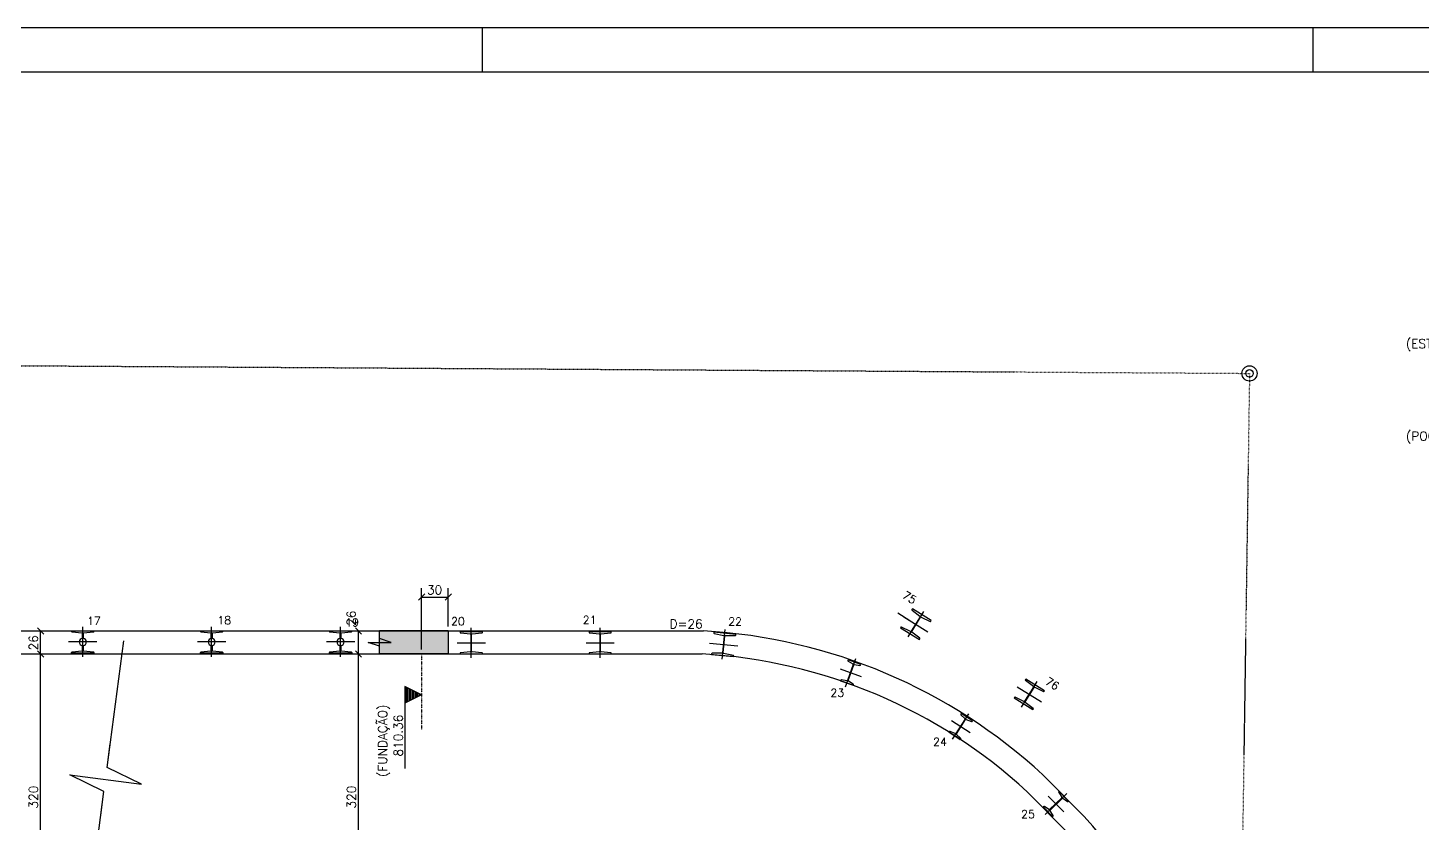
# Model space of a CAD drawing. Extents: x 1476 to 8419, y 491 to 3991.
# Drawn here: x 4520 to 6089, y 3095 to 3991 of the extents above; entities that cross this region are included whole.
import ezdxf

# ---------------------------------------------------------------- set-up
doc = ezdxf.new("R2010")
doc.units = 0
doc.header["$MEASUREMENT"] = 0
doc.linetypes.add('ESTILO_TQS_0003', pattern=[1.5, 0.5, -0.4, 0.1, -0.5])
doc.linetypes.add('ESTILO_TQS_0004', pattern=[2, 0.5, -0.4, 0.1, -0.4, 0.1, -0.5])
for name, color, linetype in [('1', 1, 'CONTINUOUS'), ('2', 2, 'CONTINUOUS'), ('3', 3, 'CONTINUOUS'), ('6', 6, 'CONTINUOUS'), ('8', 8, 'CONTINUOUS'), ('9', 9, 'CONTINUOUS')]:
    doc.layers.add(name, color=color, linetype=linetype)
doc.styles.get("Standard").update_dxf_attribs({"font": 'ROMANS.SHX'})

msp = doc.modelspace()

# ---------------------------------------------------------------- linework, layer by layer
at = {"layer": '1', "linetype": 'Continuous'}
for p, q in [((2135.243498, 3311.858), (5280.567632, 3311.858)), ((2135.172214, 3285.858), (5279.108891, 3285.858)), ((5662.294441, 3149.696831), (5708.815832, 3102.731489)), ((5644.642879, 3130.606981), (5689.556938, 3085.264521))]:
    msp.add_line(p, q, dxfattribs=at)
msp.add_lwpolyline([(1475.633857, 490.679532), (8419.37979, 490.679532), (8419.37979, 3990.679532), (1475.633857, 3990.679532), (1475.633857, 490.679532)], dxfattribs=at)
for centre, radius, start, end in [((5245.503539, 2698.944899), 613.915271, 47.241769, 86.72574), ((5245.503539, 2698.944899), 587.915271, 47.241769, 86.722948), ((5254.299387, 2690.505094), 613.608833, 359.846204, 42.206644)]:
    msp.add_arc(centre, radius, start, end, dxfattribs=at)
at = {"layer": '2', "linetype": 'ESTILO_TQS_0003'}
for p, q in [((2668.026003, 3621.928393), (5894.646242, 3601.69005)), ((5894.646242, 3601.69005), (5872.187999, 2084.859749))]:
    msp.add_line(p, q, dxfattribs=at)
at = {"layer": '2', "linetype": 'Continuous'}
for p, q in [((4959.824908, 3346.40884), (4966.895975, 3353.479908)), ((4989.824908, 3346.40884), (4996.895975, 3353.479908)), ((4538.230375, 3308.322466), (4531.159307, 3315.393534)), ((4895.906083, 3308.322466), (4888.835015, 3315.393534)), ((4538.230375, 3282.322466), (4531.159307, 3289.393534)), ((4538.230375, 3282.322466), (4531.159307, 3289.393534)), ((4895.906083, 3282.322466), (4888.835015, 3289.393534)), ((4895.906083, 3282.322466), (4888.835015, 3289.393534))]:
    msp.add_line(p, q, dxfattribs=at)
at = {"layer": '3', "linetype": 'Continuous'}
for p, q in [((5031.388357, 3990.679532), (5031.388357, 3940.680032)), ((5965.872465, 3990.679532), (5965.872465, 3940.680032)), ((4944.610432, 3249.35076), (4944.610432, 3157.069078)), ((4963.360441, 3239.97576), (4944.610432, 3249.35076)), ((4946.282647, 3231.43684), (4946.282647, 3248.514698)), ((4947.954807, 3232.272939), (4947.954807, 3247.678599)), ((4949.627004, 3233.109037), (4949.627004, 3246.842537)), ((4963.360441, 3239.97576), (4944.610432, 3230.600742)), ((4951.299164, 3233.945099), (4951.299164, 3246.006439)), ((4952.971325, 3234.781197), (4952.971361, 3245.170341)), ((4954.643521, 3235.617296), (4954.643521, 3244.334278)), ((4956.315727, 3236.453394), (4956.315691, 3243.49818)), ((4957.987932, 3237.289492), (4957.987887, 3242.662082)), ((4959.660093, 3238.12559), (4959.660093, 3241.825984)), ((4961.332253, 3238.961653), (4961.332253, 3240.989868))]:
    msp.add_line(p, q, dxfattribs=at)
at = {"layer": '3', "linetype": 'ESTILO_TQS_0004'}
msp.add_line((4963.360441, 3285.858), (4963.360441, 3200.787316), dxfattribs=at)
at = {"layer": '3', "linetype": 'Continuous'}
for radius in [8.5536, 4.233047]:
    msp.add_circle((5894.646242, 3601.69005), radius, dxfattribs=at)
at = {"layer": '6', "linetype": 'Continuous'}
for p, q in [((5505.885563, 3327.694003), (5532.94221, 3310.951269)), ((5510.547974, 3304.995116), (5528.279799, 3333.650156)), ((5524.059915, 3327.578534), (5514.099228, 3311.481833)), ((5514.76846, 3311.06771), (5524.728545, 3327.163439)), ((5515.361961, 3336.529666), (5514.965158, 3335.888422)), ((5515.055553, 3335.116741), (5523.968917, 3328.349243)), ((5536.620917, 3323.374561), (5515.361961, 3336.529666)), ((5525.459478, 3327.42688), (5535.49318, 3322.469876)), ((4569.691136, 3311.10827), (4569.691136, 3311.862357)), ((4569.691136, 3311.862357), (4594.691136, 3311.862357)), ((4581.314705, 3309.435083), (4570.174067, 3310.499631)), ((4582.191136, 3282.513552), (4582.191136, 3316.211162)), ((4594.208205, 3310.499631), (4583.067567, 3309.435083)), ((4594.691136, 3311.862357), (4594.691136, 3311.10827)), ((4714.691136, 3311.109715), (4714.691136, 3311.863803)), ((4714.691136, 3311.863803), (4739.691136, 3311.863803)), ((4726.314705, 3309.436529), (4715.174067, 3310.501076)), ((4727.191136, 3282.514998), (4727.191136, 3316.212608)), ((4739.208205, 3310.501076), (4728.067567, 3309.436529)), ((4739.691136, 3311.863803), (4739.691136, 3311.109715)), ((4859.691136, 3311.111161), (4859.691136, 3311.865248)), ((4859.691136, 3311.865248), (4884.691136, 3311.865248)), ((4871.314705, 3309.437974), (4860.174067, 3310.502522)), ((4872.191136, 3282.516443), (4872.191136, 3316.214053)), ((4884.208205, 3310.502522), (4873.067567, 3309.437974)), ((4884.691136, 3311.865248), (4884.691136, 3311.111161)), ((4993.360441, 3311.858), (4916.127889, 3311.858)), ((4993.360441, 3311.858), (4993.360441, 3285.858)), ((5031.690986, 3310.884142), (5006.690986, 3310.884142)), ((5006.690986, 3310.884142), (5006.690986, 3310.130055)), ((5007.173917, 3309.521416), (5018.314555, 3308.456868)), ((5019.190986, 3281.535337), (5019.190986, 3315.232947)), ((5020.067417, 3308.456868), (5031.208055, 3309.521416)), ((5031.690986, 3310.130055), (5031.690986, 3310.884142)), ((5176.690986, 3310.885587), (5151.690986, 3310.885587)), ((5151.690986, 3310.885587), (5151.690986, 3310.1315)), ((5152.173917, 3309.522861), (5163.314555, 3308.458313)), ((5164.190986, 3281.536782), (5164.190986, 3315.234392)), ((5165.067417, 3308.458313), (5176.208055, 3309.522861)), ((5176.690986, 3310.1315), (5176.690986, 3310.885587)), ((5291.995691, 3310.278182), (5291.919817, 3309.527921)), ((5316.868824, 3307.762776), (5291.995691, 3310.278182)), ((5301.479291, 3279.82061), (5304.869817, 3313.347215)), ((5502.60366, 3315.911955), (5502.206856, 3315.270711)), ((5502.206856, 3315.270711), (5523.465812, 3302.115605)), ((5513.368295, 3311.218392), (5503.334592, 3316.175396)), ((5523.772219, 3303.528531), (5514.858856, 3310.296028)), ((5536.224113, 3322.733317), (5536.620917, 3323.374561)), ((4598.100105, 3299.362357), (4566.282166, 3299.362357)), ((4581.797636, 3303.343991), (4581.797636, 3308.826444)), ((4581.797636, 3289.89827), (4581.797636, 3295.380722)), ((4582.584636, 3295.380722), (4582.584636, 3289.89827)), ((4743.100105, 3299.363803), (4711.282166, 3299.363803)), ((4726.797636, 3303.345437), (4726.797636, 3308.82789)), ((4726.797636, 3289.899715), (4726.797636, 3295.382168)), ((4727.584636, 3295.382168), (4727.584636, 3289.899715)), ((4888.100105, 3299.365248), (4856.282166, 3299.365248)), ((4871.797636, 3303.346883), (4871.797636, 3308.829335)), ((4871.797636, 3289.901161), (4871.797636, 3295.383614)), ((4872.584636, 3295.383614), (4872.584636, 3289.901161)), ((5003.282016, 3298.384142), (5035.099956, 3298.384142)), ((5018.797486, 3307.849372), (5018.797486, 3288.920055)), ((5019.584486, 3288.920055), (5019.584486, 3307.848229)), ((5148.282016, 3298.385587), (5180.099956, 3298.385587)), ((5163.797486, 3307.850818), (5163.797486, 3288.9215)), ((5164.584486, 3288.9215), (5164.584486, 3307.849675)), ((5287.346318, 3298.184613), (5319.002791, 3294.983212)), ((5292.339059, 3308.87378), (5303.316051, 3306.693706)), ((5303.735407, 3306.040702), (5301.830811, 3287.207445)), ((5302.613817, 3287.12826), (5304.518298, 3305.96038)), ((5305.060017, 3306.517339), (5316.251231, 3306.455556)), ((5316.79295, 3307.012516), (5316.868824, 3307.762776)), ((5523.465812, 3302.115605), (5523.862615, 3302.756849)), ((4569.691136, 3286.862357), (4569.691136, 3287.616444)), ((4594.691136, 3286.862357), (4569.691136, 3286.862357)), ((4570.174067, 3288.225083), (4581.314705, 3289.289631)), ((4583.067567, 3289.289631), (4594.208205, 3288.225083)), ((4594.691136, 3287.616444), (4594.691136, 3286.862357)), ((4714.691136, 3286.863803), (4714.691136, 3287.61789)), ((4739.691136, 3286.863803), (4714.691136, 3286.863803)), ((4715.174067, 3288.226529), (4726.314705, 3289.291076)), ((4728.067567, 3289.291076), (4739.208205, 3288.226529)), ((4739.691136, 3287.61789), (4739.691136, 3286.863803)), ((4859.691136, 3286.865248), (4859.691136, 3287.619335)), ((4884.691136, 3286.865248), (4859.691136, 3286.865248)), ((4860.174067, 3288.227974), (4871.314705, 3289.292522)), ((4873.067567, 3289.292522), (4884.208205, 3288.227974)), ((4884.691136, 3287.619335), (4884.691136, 3286.865248)), ((4993.360441, 3285.858), (4916.127889, 3285.858)), ((5006.690986, 3286.638229), (5006.690986, 3285.884142)), ((5006.690986, 3285.884142), (5031.690986, 3285.884142)), ((5018.314555, 3288.311416), (5007.173917, 3287.246868)), ((5031.208055, 3287.246868), (5020.067417, 3288.311416)), ((5031.690986, 3285.884142), (5031.690986, 3286.638229)), ((5151.690986, 3286.639675), (5151.690986, 3285.885587)), ((5151.690986, 3285.885587), (5176.690986, 3285.885587)), ((5163.314555, 3288.312861), (5152.173917, 3287.248313)), ((5176.208055, 3287.248313), (5165.067417, 3288.312861)), ((5176.690986, 3285.885587), (5176.690986, 3286.639675)), ((5289.556159, 3286.155309), (5289.480285, 3285.405049)), ((5289.480285, 3285.405049), (5314.353418, 3282.889643)), ((5301.289091, 3286.650485), (5290.097878, 3286.712269)), ((5314.01005, 3284.294045), (5303.033058, 3286.474119)), ((5314.353418, 3282.889643), (5314.429291, 3283.639904)), ((5440.331334, 3249.028531), (5451.72563, 3280.741288)), ((5443.178095, 3279.191401), (5442.923113, 3278.481731)), ((5457.33221, 3274.105871), (5443.178095, 3279.191401)), ((5434.256314, 3269.114613), (5457.800649, 3260.655206)), ((5448.858673, 3273.925676), (5442.458033, 3256.111331)), ((5443.171797, 3277.745647), (5448.609602, 3274.660684)), ((5443.198677, 3255.84522), (5449.59893, 3273.658489)), ((5450.259217, 3274.067982), (5456.416941, 3272.986707)), ((5457.077228, 3273.396201), (5457.33221, 3274.105871)), ((5434.979736, 3256.373619), (5434.724753, 3255.663949)), ((5434.724753, 3255.663949), (5448.878869, 3250.578418)), ((5441.797746, 3255.701837), (5435.640022, 3256.783112)), ((5448.885167, 3252.024173), (5443.447362, 3255.109135)), ((5448.878869, 3250.578418), (5449.133851, 3251.288088)), ((5633.440058, 3248.764599), (5660.496705, 3232.021865)), ((5638.102469, 3226.065712), (5655.834294, 3254.720752)), ((5651.61441, 3248.64913), (5641.653723, 3232.552429)), ((5642.322955, 3232.138306), (5652.28304, 3248.234035)), ((5642.916456, 3257.600263), (5642.519653, 3256.959018)), ((5642.610049, 3256.187337), (5651.523412, 3249.419839)), ((5664.175412, 3244.445157), (5642.916456, 3257.600263)), ((5653.013973, 3248.497476), (5663.047676, 3243.540472)), ((5630.158155, 3236.982551), (5629.761351, 3236.341307)), ((5629.761351, 3236.341307), (5651.020307, 3223.186201)), ((5640.92279, 3232.288988), (5630.889088, 3237.245992)), ((5651.326715, 3224.599127), (5642.413351, 3231.366625)), ((5663.778608, 3243.803913), (5664.175412, 3244.445157)), ((5560.670391, 3190.08617), (5579.021179, 3218.348822)), ((5570.345811, 3218.796603), (5569.935156, 3218.16414)), ((5570.008749, 3217.390675), (5574.596038, 3213.142911)), ((5582.960068, 3210.606235), (5570.345811, 3218.796603)), ((5651.020307, 3223.186201), (5651.417111, 3223.827446)), ((5559.354339, 3211.029535), (5580.337231, 3197.405457)), ((5574.670254, 3212.370405), (5564.36187, 3196.494124)), ((5565.021938, 3196.065546), (5575.329699, 3211.940868)), ((5576.066188, 3212.188351), (5581.812924, 3209.726289)), ((5582.549413, 3209.973772), (5582.960068, 3210.606235)), ((5557.142157, 3198.461221), (5556.731502, 3197.828757)), ((5556.731502, 3197.828757), (5569.345758, 3189.638389)), ((5563.625382, 3196.246641), (5557.878646, 3198.708704)), ((5569.68282, 3191.044317), (5565.095531, 3195.292081)), ((5569.345758, 3189.638389), (5569.756413, 3190.270852)), ((5664.791657, 3105.241922), (5688.973146, 3128.710722)), ((5668.170493, 3125.95279), (5685.59431, 3107.999854)), ((5683.40062, 3123.850786), (5669.816895, 3110.667407)), ((5670.365003, 3110.102654), (5683.947908, 3123.285237)), ((5679.97355, 3129.782727), (5683.500222, 3124.620431)), ((5680.615106, 3131.078354), (5680.073972, 3130.553168)), ((5691.089759, 3120.285613), (5680.615106, 3131.078354)), ((5684.721008, 3123.362573), (5689.775524, 3119.683091)), ((5663.216179, 3114.192217), (5662.675045, 3113.667031)), ((5662.675045, 3113.667031), (5673.149697, 3102.87429)), ((5669.043795, 3110.590071), (5663.989279, 3114.269553)), ((5673.791254, 3104.169917), (5670.264581, 3109.332213)), ((5690.548624, 3119.760427), (5691.089759, 3120.285613)), ((5673.149697, 3102.87429), (5673.690831, 3103.399476))]:
    msp.add_line(p, q, dxfattribs=at)
for points in [[(1625.636324, 540.681107), (8369.384196, 540.681107), (8369.384196, 3940.680032), (1625.636324, 3940.680032), (1625.636324, 540.681107)], [(4582.584636, 3308.827587), (4582.584636, 3303.343991)], [(4727.584636, 3308.829033), (4727.584636, 3303.345437)], [(4872.584636, 3308.830479), (4872.584636, 3303.346883)]]:
    msp.add_lwpolyline(points, dxfattribs=at)
for centre, radius, start, end in [((5515.496631, 3335.559544), 0.625, 148.250654, 225.111879), ((5523.527837, 3327.906438), 0.625002, 328.145658, 45.111802), ((5525.260019, 3326.834561), 0.625, 71.389428, 148.250654), ((4570.316136, 3311.10827), 0.625, 180, 256.861226), ((4581.172636, 3308.826444), 0.625, 0, 76.861226), ((4583.209637, 3308.826442), 0.625002, 103.138852, 180.104996), ((4594.066136, 3311.10827), 0.625, 283.138774, 0), ((4715.316136, 3311.109715), 0.625, 180, 256.861226), ((4726.172636, 3308.82789), 0.625, 0, 76.861226), ((4728.209637, 3308.827888), 0.625002, 103.138852, 180.104996), ((4739.066136, 3311.109715), 0.625, 283.138774, 0), ((4860.316136, 3311.111161), 0.625, 180, 256.861226), ((4871.172636, 3308.829335), 0.625, 0, 76.861226), ((4873.209637, 3308.829333), 0.625002, 103.138852, 180.104996), ((4884.066136, 3311.111161), 0.625, 283.138774, 0), ((5007.315986, 3310.130055), 0.625, 180, 256.861226), ((5031.065986, 3310.130055), 0.625, 283.138774, 0), ((5152.315986, 3310.1315), 0.625, 180, 256.861226), ((5176.065986, 3310.1315), 0.625, 283.138774, 0), ((5292.541646, 3309.465036), 0.625, 174.225344, 251.086569), ((5503.135134, 3315.583077), 0.625, 71.389428, 148.250654), ((5513.567754, 3311.81071), 0.625, 251.389428, 328.250654), ((5515.299934, 3310.738832), 0.625, 148.250654, 225.111879), ((5535.692639, 3323.062194), 0.625, 251.389428, 328.250654), ((4582.191136, 3299.362357), 4.001032, 95.644143, 264.355857), ((4582.191136, 3299.362357), 4.001032, 275.644143, 84.355857), ((4727.191136, 3299.363803), 4.001032, 95.644143, 264.355857), ((4727.191136, 3299.363803), 4.001032, 275.644143, 84.355857), ((4872.191136, 3299.365248), 4.001032, 95.644143, 264.355857), ((4872.191136, 3299.365248), 4.001032, 275.644143, 84.355857), ((5018.172485, 3307.848227), 0.625002, 359.895004, 76.861148), ((5020.209486, 3307.848229), 0.625, 103.138774, 180), ((5163.172485, 3307.849672), 0.625002, 359.895004, 76.861148), ((5165.209486, 3307.849675), 0.625, 103.138774, 180), ((5303.113462, 3306.102448), 0.625002, 354.120348, 71.086492), ((5305.140127, 3305.897495), 0.625, 97.364118, 174.225344), ((5316.171122, 3307.075401), 0.625, 277.364118, 354.225344), ((5523.331142, 3303.085727), 0.625, 328.250654, 45.111879), ((4570.316136, 3287.616444), 0.625, 103.138774, 180), ((4581.172636, 3289.89827), 0.625, 283.138774, 0), ((4583.209636, 3289.89827), 0.625, 180, 256.861226), ((4594.066136, 3287.616444), 0.625, 0, 76.861226), ((4715.316136, 3287.61789), 0.625, 103.138774, 180), ((4726.172636, 3289.899715), 0.625, 283.138774, 0), ((4728.209636, 3289.899715), 0.625, 180, 256.861226), ((4739.066136, 3287.61789), 0.625, 0, 76.861226), ((4860.316136, 3287.619335), 0.625, 103.138774, 180), ((4871.172636, 3289.901161), 0.625, 283.138774, 0), ((4873.209636, 3289.901161), 0.625, 180, 256.861226), ((4884.066136, 3287.619335), 0.625, 0, 76.861226), ((5007.315986, 3286.638229), 0.625, 103.138774, 180), ((5018.172486, 3288.920055), 0.625, 283.138774, 0), ((5020.209486, 3288.920055), 0.625, 180, 256.861226), ((5031.065986, 3286.638229), 0.625, 0, 76.861226), ((5152.315986, 3286.639675), 0.625, 103.138774, 180), ((5163.172486, 3288.9215), 0.625, 283.138774, 0), ((5165.209486, 3288.9215), 0.625, 180, 256.861226), ((5176.065986, 3286.639675), 0.625, 0, 76.861226), ((5290.177987, 3286.092424), 0.625, 97.364118, 174.225344), ((5301.208982, 3287.27033), 0.625, 277.364118, 354.225344), ((5303.235645, 3287.065375), 0.625, 174.225344, 251.086569), ((5313.807463, 3283.702789), 0.625, 354.225344, 71.086569), ((5443.511299, 3278.270398), 0.625, 160.236793, 237.098018), ((5448.270098, 3274.135932), 0.625002, 340.131797, 57.097941), ((5450.187117, 3273.447155), 0.625, 83.375567, 160.236793), ((5456.489042, 3273.607534), 0.625, 263.375567, 340.236793), ((5435.567922, 3256.162285), 0.625, 83.375567, 160.236793), ((5441.869847, 3256.322664), 0.625, 263.375567, 340.236793), ((5443.786864, 3255.633886), 0.625, 160.236793, 237.098018), ((5448.545665, 3251.499422), 0.625, 340.236793, 57.098018), ((5643.051127, 3256.630141), 0.625, 148.250654, 225.111879), ((5651.082332, 3248.977034), 0.625002, 328.145658, 45.111802), ((5652.814514, 3247.905157), 0.625, 71.389428, 148.250654), ((5630.689629, 3236.653673), 0.625, 71.389428, 148.250654), ((5641.122249, 3232.881307), 0.625, 251.389428, 328.250654), ((5642.854429, 3231.809429), 0.625, 148.250654, 225.111879), ((5663.247134, 3244.13279), 0.625, 251.389428, 328.250654), ((5570.459352, 3217.823782), 0.625, 147.004554, 223.865779), ((5650.885637, 3224.156323), 0.625, 328.250654, 45.111879), ((5574.145433, 3212.709803), 0.625002, 326.899558, 43.865702), ((5575.853895, 3211.60051), 0.625, 70.143328, 147.004554), ((5582.025216, 3210.314129), 0.625, 250.143328, 327.004554), ((5557.666353, 3198.120863), 0.625, 70.143328, 147.004554), ((5563.837674, 3196.834482), 0.625, 250.143328, 327.004554), ((5565.546134, 3195.725188), 0.625, 147.004554, 223.865779), ((5569.232217, 3190.61121), 0.625, 327.004554, 43.865779), ((5680.509255, 3130.104667), 0.625, 134.14311, 211.004336), ((5682.964514, 3124.298491), 0.625002, 314.038114, 31.004259), ((5684.383191, 3122.836735), 0.625, 57.281885, 134.14311), ((5663.651462, 3113.743716), 0.625, 57.281885, 134.14311), ((5669.381612, 3111.115909), 0.625, 237.281885, 314.14311), ((5670.800286, 3109.654153), 0.625, 134.14311, 211.004336), ((5690.113341, 3120.208928), 0.625, 237.281885, 314.14311), ((5673.255548, 3103.847978), 0.625, 314.14311, 31.004336)]:
    msp.add_arc(centre, radius, start, end, dxfattribs=at)
at = {"layer": '8', "linetype": 'Continuous'}
msp.add_lwpolyline([(4993.360441, 3285.858), (4916.127889, 3285.858), (4916.127889, 3311.858), (4993.360441, 3311.858), (4993.360441, 3285.858)], dxfattribs=at)
for points in [[(4916.127889, 3285.858), (4916.127889, 3311.858), (4993.360441, 3285.858)], [(4916.127889, 3311.858), (4993.360441, 3311.858), (4993.360441, 3285.858)], [(4993.360441, 3285.858), (4993.360441, 3285.858), (4993.360441, 3311.858)]]:
    msp.add_solid(points, dxfattribs=at)
at = {"layer": '9', "linetype": 'Continuous'}
for p, q in [((4963.360441, 3290.858), (4963.360441, 3359.944374)), ((4993.360441, 3316.858), (4993.360441, 3359.944374)), ((4963.360441, 3349.944374), (4993.360441, 3349.944374)), ((5498.909278, 3332.011877), (5512.470892, 3323.619909)), ((4534.694841, 3285.858), (4534.694841, 3311.858)), ((4539.557135, 3311.858), (4544.694841, 3311.858)), ((4892.370549, 3285.858), (4892.370549, 3311.858)), ((4609.555911, 3158.061709), (4628.335993, 3300.533122)), ((4515.469591, 3285.858), (4544.694841, 3285.858)), ((4534.694841, 2965.858), (4534.694841, 3285.858)), ((4892.370549, 2965.858), (4892.370549, 3285.858)), ((4583.058094, 2957.040733), (4606.014622, 3131.19599))]:
    msp.add_line(p, q, dxfattribs=at)
for points in [[(4916.127889, 3285.858), (4916.127889, 3294.524683), (4903.127889, 3298.858), (4929.127888, 3298.858), (4916.127889, 3303.191342), (4916.127889, 3311.858)], [(4602.473134, 3104.330218), (4606.014622, 3131.19599), (4567.486776, 3149.94102), (4648.083933, 3139.316577), (4609.5561, 3158.061684), (4613.097578, 3184.927378)]]:
    msp.add_lwpolyline(points, dxfattribs=at)

# ---------------------------------------------------------------- texts
at = {"layer": '2', "linetype": 'Continuous'}
msp.add_text('30', height=10, dxfattribs=at).set_placement((4969.360441, 3352.944374))
for s, p in [('26', (4889.152783, 3317.514304)), ('26', (4531.694841, 3289.858)), ('(FUNDAÇÃO)', (4924.421955, 3147.359135)), ('810.36', (4942.063868, 3170.401633)), ('320', (4531.694841, 3111.858)), ('320', (4889.370549, 3111.858))]:
    msp.add_text(s, height=10, rotation=90, dxfattribs=at).set_placement(p)
at = {"layer": '3', "linetype": 'Continuous'}
for s, height, p in [('(ESTACIONAMENTO)', 10, (6070.473408, 3630.165053)), ('(POÇO DOS ELEV.)', 10, (6070.655494, 3526.082185)), ('17', 9, (4587.01325, 3318.506311)), ('18', 9, (4733.645943, 3319.286272)), ('19', 9, (4877.548773, 3316.946389)), ('20', 9, (4996.492845, 3318.11633)), ('21', 9, (5144.685461, 3319.676252)), ('22', 9, (5308.264315, 3317.790617)), ('D=26', 10, (5242.219331, 3314.660417)), ('23', 9, (5423.288063, 3237.651121)), ('24', 9, (5538.78322, 3182.496291)), ('25', 9, (5637.779069, 3100.942568))]:
    msp.add_text(s, height=height, dxfattribs=at).set_placement(p)
for s, p in [('75', (5503.269259, 3349.54012)), ('76', (5663.813703, 3252.624665))]:
    msp.add_text(s, height=9, rotation=328.250654, dxfattribs=at).set_placement(p)

doc.saveas('drawing.dxf')
